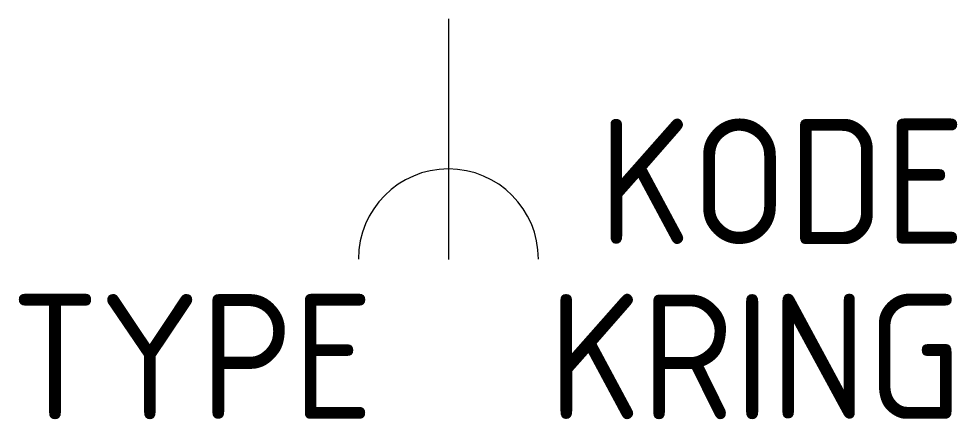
# Model space of a CAD drawing. Extents: x -8.6 to 10.2, y -8 to 0.
import ezdxf
from ezdxf.enums import TextEntityAlignment as Align

# ---------------------------------------------------------------- set-up
doc = ezdxf.new("R2010")
doc.units = 0
doc.layers.get('0').update_dxf_attribs({"linetype": 'CONTINUOUS'})
doc.styles.get("Standard").update_dxf_attribs({"font": 'iso8.shx'})

msp = doc.modelspace()

# ---------------------------------------------------------------- linework, layer by layer
for p, q in [((0, 0), (0, -3)), ((0, -3), (0, -4.808))]:
    msp.add_line(p, q)
msp.add_arc((0, -4.8), 1.8, 0, 180)

# ---------------------------------------------------------------- texts
for tag, p in [('KODE', (3, -4.5)), ('KRING', (2, -8))]:
    msp.add_attdef(tag, p, 'XXX', height=2.5)
msp.add_attdef('TYPE', text='XXX', height=2.5).set_placement((-1.5, -8), align=Align.RIGHT)

doc.saveas('drawing.dxf')
